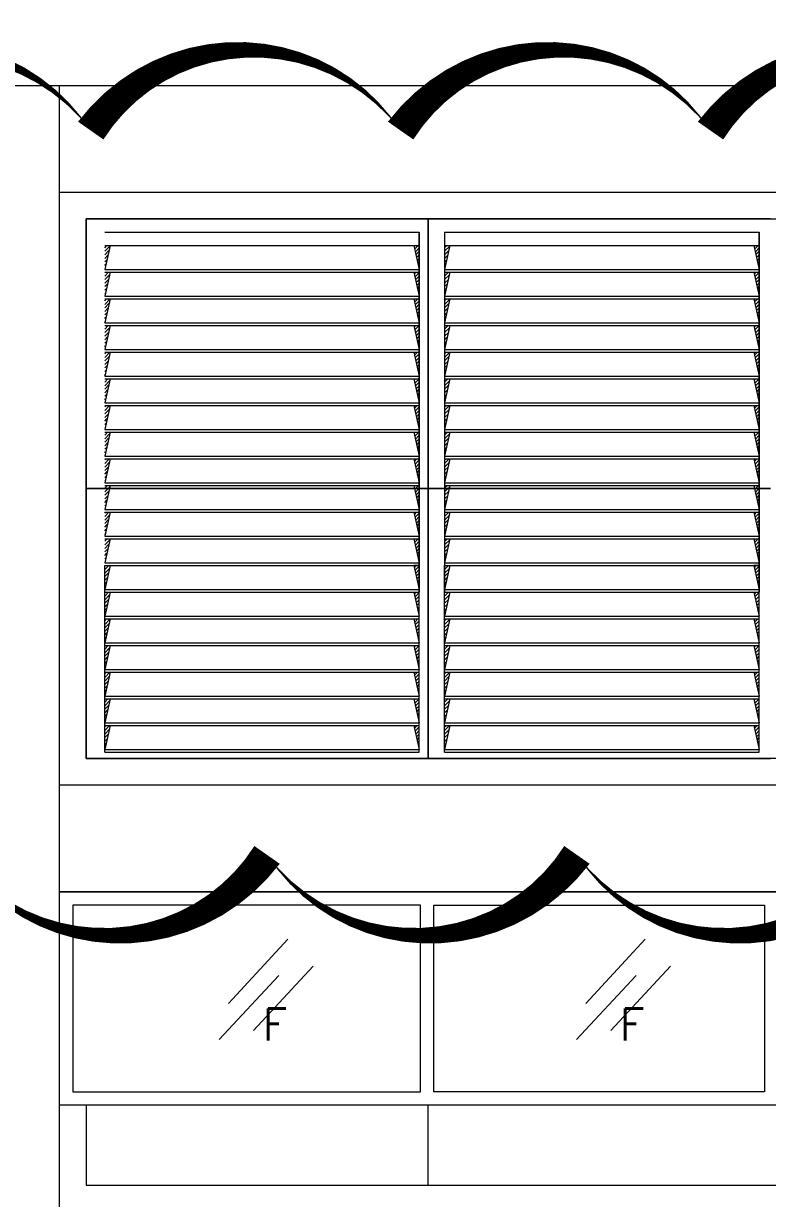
# Model space of a CAD drawing. Header units: inches. Extents: x 10298 to 58665, y -34908 to 21181.
# Drawn here: x 35804 to 38594, y 7716 to 12121 of the extents above; entities that cross this region are included whole.
import ezdxf
from ezdxf import colors
from ezdxf.entities.mleader import LeaderData, LeaderLine
from ezdxf.math import Vec2, Vec3

# ---------------------------------------------------------------- set-up
doc = ezdxf.new("R2010")
doc.units = ezdxf.units.IN
doc.header["$MEASUREMENT"] = 0
for name, pattern in [('CENTER', [2, 1.25, -0.25, 0.25, -0.25]), ('HIDDEN', [0.375, 0.25, -0.125]), ('HIDDEN2', [0.1875, 0.125, -0.0625])]:
    doc.linetypes.add(name, pattern=pattern)
for name, color, linetype in [('1', 1, 'CENTER'), ('M-HVAC-DUCT-NEW', 5, 'Continuous'), ('M-HVAC-PIPE-NEW', 6, 'HIDDEN2'), ('M-X-BKGD', 8, 'Continuous')]:
    doc.layers.add(name, color=color, linetype=linetype)
doc.layers.add('grid nos', color=253, linetype='Continuous', lineweight=0)
doc.styles.add('RomanS', font='romans.shx', dxfattribs={"width": 0.8})
doc.styles.add('SIMPLEX', font='simplex.shx')

# ---------------------------------------------------------------- blocks, each defined once
blk = doc.blocks.new('ELEV 1')
at = {"layer": 'M-X-BKGD', "lineweight": 20}
for p, q in [((19040.5, 22294.4), (59990.5, 22294.4)), ((41990.5, 10921.6), (41990.5, 22294.4)), ((41990.5, 21894.4), (46040.5, 21894.4)), ((46040.5, 19671.6), (41990.5, 19671.6)), ((46040.5, 19271.6), (41990.5, 19271.6))]:
    blk.add_line(p, q, dxfattribs=at)
at = {"layer": 'M-X-BKGD', "lineweight": 0}
for p, q in [((42090.5, 19771.7), (42090.5, 21794.4)), ((42090.5, 21794.4), (45940.5, 21794.4)), ((43373.9, 21794.4), (42090.5, 21794.4)), ((42090.5, 21794.4), (42090.5, 19771.7)), ((43373.9, 21794.4), (42090.5, 21794.4)), ((42090.5, 21794.4), (42090.5, 19771.7)), ((43373.9, 21794.4), (42090.5, 21794.4)), ((42090.5, 21794.4), (42090.5, 19771.7)), ((43373.9, 21794.4), (42090.5, 21794.4)), ((42090.5, 21794.4), (42090.5, 20783)), ((43373.9, 21794.4), (42090.5, 21794.4)), ((42090.5, 21794.4), (42090.5, 19771.7)), ((43373.9, 21794.4), (42090.5, 21794.4)), ((42090.5, 21794.4), (42090.5, 20783)), ((43373.9, 19771.7), (43373.9, 21794.4)), ((43373.9, 19771.7), (43373.9, 21794.4)), ((44657.2, 21794.4), (43373.9, 21794.4)), ((43373.9, 21794.4), (43373.9, 19771.7)), ((43373.9, 19771.7), (43373.9, 21794.4)), ((43373.9, 19771.7), (43373.9, 21794.4)), ((44657.2, 21794.4), (43373.9, 21794.4)), ((43373.9, 21794.4), (43373.9, 19771.7)), ((43373.9, 19771.7), (43373.9, 21794.4)), ((43373.9, 19771.7), (43373.9, 21794.4)), ((44657.2, 21794.4), (43373.9, 21794.4)), ((43373.9, 21794.4), (43373.9, 19771.7)), ((43373.9, 19771.7), (43373.9, 21794.4)), ((44657.2, 21794.4), (43373.9, 21794.4)), ((43373.9, 21794.4), (43373.9, 20783)), ((43373.9, 20783), (43373.9, 21794.4)), ((43373.9, 19771.7), (43373.9, 21794.4)), ((44657.2, 21794.4), (43373.9, 21794.4)), ((43373.9, 21794.4), (43373.9, 19771.7)), ((43373.9, 19771.7), (43373.9, 21794.4)), ((44657.2, 21794.4), (43373.9, 21794.4)), ((43373.9, 21794.4), (43373.9, 20783)), ((43373.9, 20783), (43373.9, 21794.4)), ((42090.5, 20783), (43373.9, 20783)), ((43373.9, 20783), (42090.5, 20783)), ((42090.5, 20783), (42090.5, 19771.7)), ((42090.5, 20783), (43373.9, 20783)), ((43373.9, 20783), (42090.5, 20783)), ((42090.5, 20783), (42090.5, 19771.7)), ((43373.9, 20783), (44657.2, 20783)), ((44657.2, 20783), (43373.9, 20783)), ((43373.9, 20783), (43373.9, 19771.7)), ((43373.9, 19771.7), (43373.9, 20783)), ((43373.9, 20783), (44657.2, 20783)), ((44657.2, 20783), (43373.9, 20783)), ((43373.9, 20783), (43373.9, 19771.7)), ((43373.9, 19771.7), (43373.9, 20783)), ((45940.5, 19771.7), (42090.5, 19771.7)), ((42090.5, 19771.7), (43373.9, 19771.7)), ((42090.5, 19771.7), (43373.9, 19771.7)), ((42090.5, 19771.7), (43373.9, 19771.7)), ((42090.5, 19771.7), (43373.9, 19771.7)), ((42090.5, 19771.7), (43373.9, 19771.7)), ((42090.5, 19771.7), (43373.9, 19771.7)), ((43373.9, 19771.7), (44657.2, 19771.7)), ((43373.9, 19771.7), (44657.2, 19771.7)), ((43373.9, 19771.7), (44657.2, 19771.7)), ((43373.9, 19771.7), (44657.2, 19771.7)), ((43373.9, 19771.7), (44657.2, 19771.7)), ((43373.9, 19771.7), (44657.2, 19771.7)), ((41990.5, 18471.6), (41990.5, 19271.6)), ((41990.5, 19271.6), (46039.4, 19271.6)), ((42090.5, 19271.6), (42090.5, 19271.6)), ((42090.5, 19271.6), (42090.5, 19271.6)), ((43345.5, 19221.6), (42040.5, 19221.6)), ((42040.5, 19221.6), (42040.5, 18521.6)), ((43345.5, 18521.6), (43345.5, 19221.6)), ((43395.5, 18521.6), (43395.5, 19221.6)), ((43395.5, 19221.6), (44635.5, 19221.6)), ((44635.5, 19221.6), (44635.5, 18521.6)), ((42848, 19093.4), (42625, 18853.1)), ((44188, 19093.4), (43965, 18853.1)), ((42942.2, 18992.4), (42719.1, 18752)), ((44282.2, 18992.4), (44059.1, 18752)), ((42813.2, 18957.6), (42590.1, 18717.2)), ((44153.2, 18957.6), (43930.1, 18717.2)), ((42040.5, 18521.6), (43345.5, 18521.6)), ((44635.5, 18521.6), (43395.5, 18521.6)), ((46039.4, 18471.6), (41990.5, 18471.6)), ((42090.5, 18471.6), (42090.5, 18171.6)), ((43373.9, 18171.6), (43373.9, 18471.6)), ((43373.9, 18171.6), (43373.9, 18371.6)), ((42090.5, 18171.6), (45940.5, 18171.6))]:
    blk.add_line(p, q, dxfattribs=at)
at = {"layer": 'M-X-BKGD', "style": 'SIMPLEX'}
for p in [(42752.5, 18713.5), (44092.5, 18713.5)]:
    blk.add_text('F', height=120, dxfattribs=at).set_placement(p)
blk = doc.blocks.new('louver 1')
at = {"layer": '1', "color": 170, "lineweight": 0}
for p, q in [((83407.1, 98713), (84587.1, 98713)), ((84587.1, 97363), (84587.1, 98713)), ((84587.1, 98713), (84587.1, 97363)), ((84682.1, 98713), (85862.1, 98713)), ((84682.1, 98713), (85862.1, 98713)), ((84682.1, 98713), (84682.1, 97363)), ((85862.1, 97363), (85862.1, 98713)), ((85862.1, 98713), (85862.1, 97363)), ((83407.1, 98663), (84587.1, 98663)), ((84682.1, 98663), (85862.1, 98663)), ((83407.1, 98573), (84587.1, 98573)), ((83407.1, 98563), (84587.1, 98563)), ((84682.1, 98573), (85862.1, 98573)), ((84682.1, 98563), (85862.1, 98563)), ((83407.1, 98473), (84587.1, 98473)), ((83407.1, 98463), (84587.1, 98463)), ((84682.1, 98473), (85862.1, 98473)), ((84682.1, 98463), (85862.1, 98463)), ((83407.1, 98373), (84587.1, 98373)), ((83407.1, 98363), (84587.1, 98363)), ((84682.1, 98373), (85862.1, 98373)), ((84682.1, 98363), (85862.1, 98363)), ((83407.1, 98273), (84587.1, 98273)), ((83407.1, 98263), (84587.1, 98263)), ((84682.1, 98273), (85862.1, 98273)), ((84682.1, 98263), (85862.1, 98263)), ((83407.1, 98173), (84587.1, 98173)), ((83407.1, 98163), (84587.1, 98163)), ((84682.1, 98173), (85862.1, 98173)), ((84682.1, 98163), (85862.1, 98163)), ((83407.1, 98073), (84587.1, 98073)), ((83407.1, 98063), (84587.1, 98063)), ((84682.1, 98073), (85862.1, 98073)), ((84682.1, 98063), (85862.1, 98063)), ((83407.1, 97973), (84587.1, 97973)), ((84682.1, 97973), (85862.1, 97973)), ((83407.1, 97963), (84587.1, 97963)), ((84682.1, 97963), (85862.1, 97963)), ((83407.1, 97873), (84587.1, 97873)), ((83407.1, 97863), (84587.1, 97863)), ((84682.1, 97873), (85862.1, 97873)), ((84682.1, 97863), (85862.1, 97863)), ((83407.1, 97773), (84587.1, 97773)), ((83407.1, 97763), (84587.1, 97763)), ((84682.1, 97773), (85862.1, 97773)), ((84682.1, 97763), (85862.1, 97763)), ((83407.1, 97673), (84587.1, 97673)), ((83407.1, 97663), (84587.1, 97663)), ((84682.1, 97673), (85862.1, 97673)), ((84682.1, 97663), (85862.1, 97663)), ((83407.1, 97573), (84587.1, 97573)), ((84682.1, 97573), (85862.1, 97573)), ((83407.1, 97563), (84587.1, 97563)), ((84682.1, 97563), (85862.1, 97563)), ((83407.1, 97473), (84587.1, 97473)), ((83407.1, 97463), (84587.1, 97463)), ((84682.1, 97473), (85862.1, 97473)), ((84682.1, 97463), (85862.1, 97463)), ((83407.1, 97373), (84587.1, 97373)), ((83407.1, 97363), (84587.1, 97363)), ((84682.1, 97373), (85862.1, 97373)), ((84682.1, 97363), (85862.1, 97363)), ((83407.1, 97273), (84587.1, 97273)), ((83407.1, 97263), (84587.1, 97263)), ((84682.1, 97273), (85862.1, 97273)), ((84682.1, 97263), (85862.1, 97263)), ((83407.1, 97173), (84587.1, 97173)), ((84682.1, 97173), (85862.1, 97173)), ((83407.1, 97163), (84587.1, 97163)), ((84682.1, 97163), (85862.1, 97163)), ((83407.1, 97073), (84587.1, 97073)), ((83407.1, 97063), (84587.1, 97063)), ((84682.1, 97073), (85862.1, 97073)), ((84682.1, 97063), (85862.1, 97063)), ((83407.1, 96973), (84587.1, 96973)), ((83407.1, 96963), (84587.1, 96963)), ((84682.1, 96973), (85862.1, 96973)), ((84682.1, 96963), (85862.1, 96963)), ((83407.1, 96873), (84587.1, 96873)), ((84682.1, 96873), (85862.1, 96873)), ((83407.1, 96863), (84587.1, 96863)), ((84682.1, 96863), (85862.1, 96863)), ((83407.1, 96773), (84587.1, 96773)), ((83407.1, 96763), (84587.1, 96763)), ((84682.1, 96773), (85862.1, 96773)), ((84682.1, 96763), (85862.1, 96763))]:
    blk.add_line(p, q, dxfattribs=at)
at = {"layer": 'grid nos', "color": 170, "linetype": 'Continuous', "ltscale": 10000}
for p, q in [((83407.1, 98654.5), (83415.6, 98663)), ((83407.1, 98641.2), (83426.6, 98660.7)), ((83407.1, 98628), (83422.8, 98643.7)), ((83407.1, 98614.7), (83419, 98626.6)), ((84567.5, 98661.4), (84569.1, 98663)), ((84569.9, 98650.5), (84582.4, 98663)), ((84572.3, 98639.7), (84587.1, 98654.5)), ((84574.7, 98628.8), (84587.1, 98641.2)), ((84577.1, 98618), (84587.1, 98628)), ((84682.1, 98654.5), (84690.6, 98663)), ((84682.1, 98641.2), (84701.6, 98660.7)), ((84682.1, 98628), (84697.8, 98643.7)), ((84682.1, 98614.7), (84694, 98626.6)), ((85842.5, 98661.4), (85844.1, 98663)), ((85844.9, 98650.5), (85857.4, 98663)), ((85847.3, 98639.7), (85862.1, 98654.5)), ((85849.7, 98628.8), (85862.1, 98641.2)), ((85852.1, 98618), (85862.1, 98628)), ((83407.1, 98601.4), (83415.2, 98609.6)), ((83407.1, 98588.2), (83411.4, 98592.5)), ((84579.5, 98607.1), (84587.1, 98614.7)), ((84581.9, 98596.3), (84587.1, 98601.5)), ((84584.3, 98585.4), (84587.1, 98588.2)), ((84682.1, 98601.4), (84690.2, 98609.6)), ((84682.1, 98588.2), (84686.4, 98592.5)), ((85854.5, 98607.1), (85862.1, 98614.7)), ((85856.9, 98596.3), (85862.1, 98601.5)), ((85859.3, 98585.4), (85862.1, 98588.2)), ((83407.1, 98574.9), (83407.6, 98575.5)), ((83407.1, 98561.7), (83408.4, 98563)), ((83407.1, 98548.4), (83421.7, 98563)), ((83407.1, 98535.2), (83424.8, 98552.9)), ((84568.6, 98556.4), (84575.2, 98563)), ((84571, 98545.6), (84587.1, 98561.7)), ((84573.4, 98534.7), (84587.1, 98548.4)), ((84586.7, 98574.6), (84587.1, 98574.9)), ((84682.1, 98574.9), (84682.6, 98575.5)), ((84682.1, 98561.7), (84683.4, 98563)), ((84682.1, 98548.4), (84696.7, 98563)), ((84682.1, 98535.2), (84699.8, 98552.9)), ((85843.6, 98556.4), (85850.2, 98563)), ((85846, 98545.6), (85862.1, 98561.7)), ((85848.4, 98534.7), (85862.1, 98548.4)), ((85861.7, 98574.6), (85862.1, 98574.9)), ((83407.1, 98521.9), (83421.1, 98535.9)), ((83407.1, 98508.6), (83417.3, 98518.8)), ((83407.1, 98495.4), (83413.5, 98501.8)), ((84575.8, 98523.9), (84587.1, 98535.2)), ((84578.2, 98513), (84587.1, 98521.9)), ((84580.6, 98502.2), (84587.1, 98508.7)), ((84583, 98491.3), (84587.1, 98495.4)), ((84682.1, 98521.9), (84696.1, 98535.9)), ((84682.1, 98508.6), (84692.3, 98518.8)), ((84682.1, 98495.4), (84688.5, 98501.8)), ((85850.8, 98523.9), (85862.1, 98535.2)), ((85853.2, 98513), (85862.1, 98521.9)), ((85855.6, 98502.2), (85862.1, 98508.7)), ((85858, 98491.3), (85862.1, 98495.4)), ((83407.1, 98482.1), (83409.7, 98484.7)), ((83407.1, 98455.6), (83414.5, 98463)), ((83407.1, 98442.3), (83426.9, 98462.2)), ((84567.3, 98462.3), (84568, 98463)), ((84569.7, 98451.4), (84581.2, 98463)), ((84572.1, 98440.6), (84587.1, 98455.6)), ((84585.4, 98480.5), (84587.1, 98482.1)), ((84682.1, 98482.1), (84684.7, 98484.7)), ((84682.1, 98455.6), (84689.5, 98463)), ((84682.1, 98442.3), (84701.9, 98462.2)), ((85842.3, 98462.3), (85843, 98463)), ((85844.7, 98451.4), (85856.2, 98463)), ((85847.1, 98440.6), (85862.1, 98455.6)), ((85860.4, 98480.5), (85862.1, 98482.1)), ((83407.1, 98429.1), (83423.1, 98445.1)), ((83407.1, 98415.8), (83419.3, 98428.1)), ((83407.1, 98402.6), (83415.5, 98411)), ((84574.5, 98429.8), (84587.1, 98442.4)), ((84576.9, 98418.9), (84587.1, 98429.1)), ((84579.3, 98408.1), (84587.1, 98415.8)), ((84682.1, 98429.1), (84698.1, 98445.1)), ((84682.1, 98415.8), (84694.3, 98428.1)), ((84682.1, 98402.6), (84690.5, 98411)), ((85849.5, 98429.8), (85862.1, 98442.4)), ((85851.9, 98418.9), (85862.1, 98429.1)), ((85854.3, 98408.1), (85862.1, 98415.8)), ((83407.1, 98389.3), (83411.8, 98394)), ((83407.1, 98376.1), (83408, 98376.9)), ((83407.1, 98362.8), (83407.3, 98363)), ((83407.1, 98349.5), (83420.6, 98363)), ((84568.4, 98357.3), (84574, 98363)), ((84570.8, 98346.5), (84587.1, 98362.8)), ((84581.7, 98397.2), (84587.1, 98402.6)), ((84584.1, 98386.4), (84587.1, 98389.3)), ((84586.5, 98375.5), (84587.1, 98376.1)), ((84682.1, 98389.3), (84686.8, 98394)), ((84682.1, 98376.1), (84683, 98376.9)), ((84682.1, 98362.8), (84682.3, 98363)), ((84682.1, 98349.5), (84695.6, 98363)), ((85843.4, 98357.3), (85849, 98363)), ((85845.8, 98346.5), (85862.1, 98362.8)), ((85856.7, 98397.2), (85862.1, 98402.6)), ((85859.1, 98386.4), (85862.1, 98389.3)), ((85861.5, 98375.5), (85862.1, 98376.1)), ((83407.1, 98336.3), (83425.2, 98354.4)), ((83407.1, 98323), (83421.4, 98337.3)), ((83407.1, 98309.8), (83417.6, 98320.3)), ((84573.2, 98335.6), (84587.1, 98349.6)), ((84575.6, 98324.8), (84587.1, 98336.3)), ((84578, 98313.9), (84587.1, 98323)), ((84682.1, 98336.3), (84700.2, 98354.4)), ((84682.1, 98323), (84696.4, 98337.3)), ((84682.1, 98309.8), (84692.6, 98320.3)), ((85848.2, 98335.6), (85862.1, 98349.6)), ((85850.6, 98324.8), (85862.1, 98336.3)), ((85853, 98313.9), (85862.1, 98323)), ((83407.1, 98296.5), (83413.8, 98303.2)), ((83407.1, 98283.2), (83410, 98286.2)), ((84580.4, 98303.1), (84587.1, 98309.8)), ((84582.8, 98292.2), (84587.1, 98296.5)), ((84585.2, 98281.4), (84587.1, 98283.3)), ((84682.1, 98296.5), (84688.8, 98303.2)), ((84682.1, 98283.2), (84685, 98286.2)), ((85855.4, 98303.1), (85862.1, 98309.8)), ((85857.8, 98292.2), (85862.1, 98296.5)), ((85860.2, 98281.4), (85862.1, 98283.3)), ((83407.1, 98256.7), (83413.4, 98263)), ((83407.1, 98243.5), (83426.6, 98263)), ((83407.1, 98230.2), (83423.4, 98246.6)), ((83407.1, 98217), (83419.7, 98229.5)), ((84569.5, 98252.4), (84580.1, 98263)), ((84571.9, 98241.5), (84587.1, 98256.7)), ((84574.3, 98230.7), (84587.1, 98243.5)), ((84576.7, 98219.8), (84587.1, 98230.2)), ((84682.1, 98256.7), (84688.4, 98263)), ((84682.1, 98243.5), (84701.6, 98263)), ((84682.1, 98230.2), (84698.4, 98246.6)), ((84682.1, 98217), (84694.7, 98229.5)), ((85844.5, 98252.4), (85855.1, 98263)), ((85846.9, 98241.5), (85862.1, 98256.7)), ((85849.3, 98230.7), (85862.1, 98243.5)), ((85851.7, 98219.8), (85862.1, 98230.2)), ((83407.1, 98203.7), (83415.9, 98212.5)), ((83407.1, 98190.4), (83412.1, 98195.4)), ((84579.1, 98209), (84587.1, 98217)), ((84581.5, 98198.1), (84587.1, 98203.7)), ((84583.9, 98187.3), (84587.1, 98190.5)), ((84682.1, 98203.7), (84690.9, 98212.5)), ((84682.1, 98190.4), (84687.1, 98195.4)), ((85854.1, 98209), (85862.1, 98217)), ((85856.5, 98198.1), (85862.1, 98203.7)), ((85858.9, 98187.3), (85862.1, 98190.5)), ((83407.1, 98177.2), (83408.3, 98178.4)), ((83407.1, 98150.7), (83419.4, 98163)), ((83407.1, 98137.4), (83425.5, 98155.8)), ((84568.2, 98158.3), (84572.9, 98163)), ((84570.6, 98147.4), (84586.2, 98163)), ((84573, 98136.6), (84587.1, 98150.7)), ((84586.3, 98176.4), (84587.1, 98177.2)), ((84682.1, 98177.2), (84683.3, 98178.4)), ((84682.1, 98150.7), (84694.4, 98163)), ((84682.1, 98137.4), (84700.5, 98155.8)), ((85843.2, 98158.3), (85847.9, 98163)), ((85845.6, 98147.4), (85861.2, 98163)), ((85848, 98136.6), (85862.1, 98150.7)), ((85861.3, 98176.4), (85862.1, 98177.2)), ((83407.1, 98124.1), (83421.7, 98138.8)), ((83407.1, 98110.9), (83417.9, 98121.7)), ((83407.1, 98097.6), (83414.1, 98104.7)), ((84575.4, 98125.7), (84587.1, 98137.4)), ((84577.8, 98114.9), (84587.1, 98124.2)), ((84580.2, 98104), (84587.1, 98110.9)), ((84582.6, 98093.2), (84587.1, 98097.6)), ((84682.1, 98124.1), (84696.7, 98138.8)), ((84682.1, 98110.9), (84692.9, 98121.7)), ((84682.1, 98097.6), (84689.1, 98104.7)), ((85850.4, 98125.7), (85862.1, 98137.4)), ((85852.8, 98114.9), (85862.1, 98124.2)), ((85855.2, 98104), (85862.1, 98110.9)), ((85857.6, 98093.2), (85862.1, 98097.6)), ((83407.1, 98084.4), (83410.3, 98087.6)), ((83407.1, 98057.9), (83412.3, 98063)), ((83407.1, 98044.6), (83425.5, 98063)), ((84569.3, 98053.3), (84579, 98063)), ((84571.7, 98042.4), (84587.1, 98057.9)), ((84585, 98082.3), (84587.1, 98084.4)), ((84682.1, 98084.4), (84685.3, 98087.6)), ((84682.1, 98057.9), (84687.3, 98063)), ((84682.1, 98044.6), (84700.5, 98063)), ((85844.3, 98053.3), (85854, 98063)), ((85846.7, 98042.4), (85862.1, 98057.9)), ((85860, 98082.3), (85862.1, 98084.4)), ((83407.1, 98031.3), (83423.8, 98048)), ((83407.1, 98018.1), (83420, 98031)), ((83407.1, 98004.8), (83416.2, 98013.9)), ((84574.1, 98031.6), (84587.1, 98044.6)), ((84576.5, 98020.7), (84587.1, 98031.4)), ((84578.9, 98009.9), (84587.1, 98018.1)), ((84682.1, 98031.3), (84698.8, 98048)), ((84682.1, 98018.1), (84695, 98031)), ((84682.1, 98004.8), (84691.2, 98013.9)), ((85849.1, 98031.6), (85862.1, 98044.6)), ((85851.5, 98020.7), (85862.1, 98031.4)), ((85853.9, 98009.9), (85862.1, 98018.1)), ((83407.1, 97991.6), (83412.4, 97996.9)), ((83407.1, 97978.3), (83408.6, 97979.8)), ((84581.3, 97999.1), (84587.1, 98004.8)), ((84583.7, 97988.2), (84587.1, 97991.6)), ((84586.1, 97977.4), (84587.1, 97978.3)), ((84682.1, 97991.6), (84687.4, 97996.9)), ((84682.1, 97978.3), (84683.6, 97979.8)), ((85856.3, 97999.1), (85862.1, 98004.8)), ((85858.7, 97988.2), (85862.1, 97991.6)), ((85861.1, 97977.4), (85862.1, 97978.3)), ((83407.1, 97951.8), (83418.3, 97963)), ((83407.1, 97938.5), (83425.8, 97957.2)), ((83407.1, 97925.3), (83422, 97940.2)), ((83407.1, 97912), (83418.2, 97923.2)), ((84567.9, 97959.2), (84571.8, 97963)), ((84570.4, 97948.3), (84585, 97963)), ((84572.8, 97937.5), (84587.1, 97951.8)), ((84575.2, 97926.6), (84587.1, 97938.5)), ((84577.6, 97915.8), (84587.1, 97925.3)), ((84682.1, 97951.8), (84693.3, 97963)), ((84682.1, 97938.5), (84700.8, 97957.2)), ((84682.1, 97925.3), (84697, 97940.2)), ((84682.1, 97912), (84693.2, 97923.2)), ((85842.9, 97959.2), (85846.8, 97963)), ((85845.4, 97948.3), (85860, 97963)), ((85847.8, 97937.5), (85862.1, 97951.8)), ((85850.2, 97926.6), (85862.1, 97938.5)), ((85852.6, 97915.8), (85862.1, 97925.3)), ((83407.1, 97898.8), (83414.5, 97906.1)), ((83407.1, 97885.5), (83410.7, 97889.1)), ((84580, 97904.9), (84587.1, 97912)), ((84582.4, 97894.1), (84587.1, 97898.8)), ((84584.8, 97883.2), (84587.1, 97885.5)), ((84682.1, 97898.8), (84689.5, 97906.1)), ((84682.1, 97885.5), (84685.7, 97889.1)), ((85855, 97904.9), (85862.1, 97912)), ((85857.4, 97894.1), (85862.1, 97898.8)), ((85859.8, 97883.2), (85862.1, 97885.5)), ((83407.1, 97859), (83411.1, 97863)), ((83407.1, 97845.7), (83424.4, 97863)), ((83407.1, 97832.5), (83424.1, 97849.5)), ((84569.1, 97854.2), (84577.9, 97863)), ((84571.5, 97843.4), (84587.1, 97859)), ((84573.9, 97832.5), (84587.1, 97845.7)), ((84682.1, 97859), (84686.1, 97863)), ((84682.1, 97845.7), (84699.4, 97863)), ((84682.1, 97832.5), (84699.1, 97849.5)), ((85844.1, 97854.2), (85852.9, 97863)), ((85846.5, 97843.4), (85862.1, 97859)), ((85848.9, 97832.5), (85862.1, 97845.7)), ((83407.1, 97819.2), (83420.3, 97832.4)), ((83407.1, 97805.9), (83416.5, 97815.4)), ((83407.1, 97792.7), (83412.7, 97798.3)), ((84576.3, 97821.7), (84587.1, 97832.5)), ((84578.7, 97810.8), (84587.1, 97819.2)), ((84581.1, 97800), (84587.1, 97806)), ((84583.5, 97789.1), (84587.1, 97792.7)), ((84682.1, 97819.2), (84695.3, 97832.4)), ((84682.1, 97805.9), (84691.5, 97815.4)), ((84682.1, 97792.7), (84687.7, 97798.3)), ((85851.3, 97821.7), (85862.1, 97832.5)), ((85853.7, 97810.8), (85862.1, 97819.2)), ((85856.1, 97800), (85862.1, 97806)), ((85858.5, 97789.1), (85862.1, 97792.7)), ((83407.1, 97779.4), (83408.9, 97781.3)), ((83407.1, 97752.9), (83417.2, 97763)), ((83407.1, 97739.7), (83426.1, 97758.7)), ((84567.7, 97760.1), (84570.7, 97763)), ((84570.2, 97749.2), (84583.9, 97763)), ((84572.6, 97738.4), (84587.1, 97752.9)), ((84585.9, 97778.3), (84587.1, 97779.4)), ((84682.1, 97779.4), (84683.9, 97781.3)), ((84682.1, 97752.9), (84692.2, 97763)), ((84682.1, 97739.7), (84701.1, 97758.7)), ((85842.7, 97760.1), (85845.7, 97763)), ((85845.2, 97749.2), (85858.9, 97763)), ((85847.6, 97738.4), (85862.1, 97752.9)), ((85860.9, 97778.3), (85862.1, 97779.4)), ((83407.1, 97726.4), (83422.3, 97741.7)), ((83407.1, 97713.1), (83418.6, 97724.6)), ((83407.1, 97699.9), (83414.8, 97707.6)), ((84575, 97727.6), (84587.1, 97739.7)), ((84577.4, 97716.7), (84587.1, 97726.4)), ((84579.8, 97705.9), (84587.1, 97713.2)), ((84682.1, 97726.4), (84697.3, 97741.7)), ((84682.1, 97713.1), (84693.6, 97724.6)), ((84682.1, 97699.9), (84689.8, 97707.6)), ((85850, 97727.6), (85862.1, 97739.7)), ((85852.4, 97716.7), (85862.1, 97726.4)), ((85854.8, 97705.9), (85862.1, 97713.2)), ((83407.1, 97686.6), (83411, 97690.5)), ((83407.1, 97673.4), (83407.2, 97673.5)), ((83407.1, 97660.1), (83410, 97663)), ((83407.1, 97646.8), (83423.3, 97663)), ((84568.8, 97655.1), (84576.7, 97663)), ((84571.3, 97644.3), (84587.1, 97660.1)), ((84582.2, 97695), (84587.1, 97699.9)), ((84584.6, 97684.2), (84587.1, 97686.6)), ((84587, 97673.3), (84587.1, 97673.4)), ((84682.1, 97686.6), (84686, 97690.5)), ((84682.1, 97673.4), (84682.2, 97673.5)), ((84682.1, 97660.1), (84685, 97663)), ((84682.1, 97646.8), (84698.3, 97663)), ((85843.8, 97655.1), (85851.7, 97663)), ((85846.3, 97644.3), (85862.1, 97660.1)), ((85857.2, 97695), (85862.1, 97699.9)), ((85859.6, 97684.2), (85862.1, 97686.6)), ((85862, 97673.3), (85862.1, 97673.4)), ((83407.1, 97633.6), (83424.4, 97650.9)), ((83407.1, 97620.3), (83420.6, 97633.9)), ((83407.1, 97607.1), (83416.8, 97616.8)), ((84573.7, 97633.4), (84587.1, 97646.9)), ((84576.1, 97622.6), (84587.1, 97633.6)), ((84578.5, 97611.7), (84587.1, 97620.3)), ((84682.1, 97633.6), (84699.4, 97650.9)), ((84682.1, 97620.3), (84695.6, 97633.9)), ((84682.1, 97607.1), (84691.8, 97616.8)), ((85848.7, 97633.4), (85862.1, 97646.9)), ((85851.1, 97622.6), (85862.1, 97633.6)), ((85853.5, 97611.7), (85862.1, 97620.3)), ((83407.1, 97593.8), (83413, 97599.8)), ((83407.1, 97580.6), (83409.3, 97582.7)), ((84580.9, 97600.9), (84587.1, 97607.1)), ((84583.3, 97590), (84587.1, 97593.8)), ((84585.7, 97579.2), (84587.1, 97580.6)), ((84682.1, 97593.8), (84688, 97599.8)), ((84682.1, 97580.6), (84684.3, 97582.7)), ((85855.9, 97600.9), (85862.1, 97607.1)), ((85858.3, 97590), (85862.1, 97593.8)), ((85860.7, 97579.2), (85862.1, 97580.6)), ((83407.1, 97554), (83416.1, 97563)), ((83407.1, 97540.8), (83426.5, 97560.1)), ((83407.1, 97527.5), (83422.7, 97543.1)), ((83407.1, 97514.3), (83418.9, 97526.1)), ((84567.5, 97561), (84569.5, 97563)), ((84569.9, 97550.2), (84582.8, 97563)), ((84572.4, 97539.3), (84587.1, 97554.1)), ((84574.8, 97528.5), (84587.1, 97540.8)), ((84577.2, 97517.6), (84587.1, 97527.5)), ((84682.1, 97554), (84691.1, 97563)), ((84682.1, 97540.8), (84701.5, 97560.1)), ((84682.1, 97527.5), (84697.7, 97543.1)), ((84682.1, 97514.3), (84693.9, 97526.1)), ((85842.5, 97561), (85844.5, 97563)), ((85844.9, 97550.2), (85857.8, 97563)), ((85847.4, 97539.3), (85862.1, 97554.1)), ((85849.8, 97528.5), (85862.1, 97540.8)), ((85852.2, 97517.6), (85862.1, 97527.5)), ((83407.1, 97501), (83415.1, 97509)), ((83407.1, 97487.7), (83411.3, 97492)), ((84579.6, 97506.8), (84587.1, 97514.3)), ((84582, 97495.9), (84587.1, 97501)), ((84584.4, 97485.1), (84587.1, 97487.8)), ((84682.1, 97501), (84690.1, 97509)), ((84682.1, 97487.7), (84686.3, 97492)), ((85854.6, 97506.8), (85862.1, 97514.3)), ((85857, 97495.9), (85862.1, 97501)), ((85859.4, 97485.1), (85862.1, 97487.8)), ((83407.1, 97474.5), (83407.5, 97474.9)), ((83407.1, 97461.2), (83408.9, 97463)), ((83407.1, 97448), (83422.1, 97463)), ((83407.1, 97434.7), (83424.7, 97452.3)), ((84568.6, 97456.1), (84575.6, 97463)), ((84571.1, 97445.2), (84587.1, 97461.2)), ((84573.5, 97434.4), (84587.1, 97448)), ((84586.8, 97474.2), (84587.1, 97474.5)), ((84682.1, 97474.5), (84682.5, 97474.9)), ((84682.1, 97461.2), (84683.9, 97463)), ((84682.1, 97448), (84697.1, 97463)), ((84682.1, 97434.7), (84699.7, 97452.3)), ((85843.6, 97456.1), (85850.6, 97463)), ((85846.1, 97445.2), (85862.1, 97461.2)), ((85848.5, 97434.4), (85862.1, 97448)), ((85861.8, 97474.2), (85862.1, 97474.5)), ((83407.1, 97421.5), (83420.9, 97435.3)), ((83407.1, 97408.2), (83417.1, 97418.3)), ((83407.1, 97394.9), (83413.4, 97401.2)), ((84575.9, 97423.5), (84587.1, 97434.7)), ((84578.3, 97412.7), (84587.1, 97421.5)), ((84580.7, 97401.8), (84587.1, 97408.2)), ((84583.1, 97391), (84587.1, 97395)), ((84682.1, 97421.5), (84695.9, 97435.3)), ((84682.1, 97408.2), (84692.1, 97418.3)), ((84682.1, 97394.9), (84688.4, 97401.2)), ((85850.9, 97423.5), (85862.1, 97434.7)), ((85853.3, 97412.7), (85862.1, 97421.5)), ((85855.7, 97401.8), (85862.1, 97408.2)), ((85858.1, 97391), (85862.1, 97395)), ((83407.1, 97381.7), (83409.6, 97384.2)), ((83407.1, 97361.7), (83408.4, 97363)), ((83407.1, 97348.4), (83421.7, 97363)), ((83407.1, 97335.2), (83424.8, 97352.9)), ((84568.6, 97356.4), (84575.2, 97363)), ((84571, 97345.6), (84587.1, 97361.7)), ((84573.4, 97334.7), (84587.1, 97348.4)), ((84585.5, 97380.1), (84587.1, 97381.7)), ((84682.1, 97381.7), (84684.6, 97384.2)), ((84682.1, 97361.7), (84683.4, 97363)), ((84682.1, 97348.4), (84696.7, 97363)), ((84682.1, 97335.2), (84699.8, 97352.9)), ((85843.6, 97356.4), (85850.2, 97363)), ((85846, 97345.6), (85862.1, 97361.7)), ((85848.4, 97334.7), (85862.1, 97348.4)), ((85860.5, 97380.1), (85862.1, 97381.7)), ((83407.1, 97321.9), (83421.1, 97335.9)), ((83407.1, 97308.6), (83417.3, 97318.8)), ((84575.8, 97323.9), (84587.1, 97335.2)), ((84578.2, 97313), (84587.1, 97321.9)), ((84580.6, 97302.2), (84587.1, 97308.7)), ((84682.1, 97321.9), (84696.1, 97335.9)), ((84682.1, 97308.6), (84692.3, 97318.8)), ((85850.8, 97323.9), (85862.1, 97335.2)), ((85853.2, 97313), (85862.1, 97321.9)), ((85855.6, 97302.2), (85862.1, 97308.7)), ((83407.1, 97295.4), (83413.5, 97301.8)), ((83407.1, 97282.1), (83409.7, 97284.7)), ((83407.1, 97255.6), (83414.5, 97263)), ((83407.1, 97242.3), (83426.9, 97262.2)), ((84567.3, 97262.3), (84568, 97263)), ((84569.7, 97251.4), (84581.2, 97263)), ((84583, 97291.3), (84587.1, 97295.4)), ((84585.4, 97280.5), (84587.1, 97282.1)), ((84682.1, 97295.4), (84688.5, 97301.8)), ((84682.1, 97282.1), (84684.7, 97284.7)), ((84682.1, 97255.6), (84689.5, 97263)), ((84682.1, 97242.3), (84701.9, 97262.2)), ((85842.3, 97262.3), (85843, 97263)), ((85844.7, 97251.4), (85856.2, 97263)), ((85858, 97291.3), (85862.1, 97295.4)), ((85860.4, 97280.5), (85862.1, 97282.1)), ((83407.1, 97229.1), (83423.1, 97245.1)), ((83407.1, 97215.8), (83419.3, 97228.1)), ((84572.1, 97240.6), (84587.1, 97255.6)), ((84574.5, 97229.8), (84587.1, 97242.4)), ((84576.9, 97218.9), (84587.1, 97229.1)), ((84682.1, 97229.1), (84698.1, 97245.1)), ((84682.1, 97215.8), (84694.3, 97228.1)), ((85847.1, 97240.6), (85862.1, 97255.6)), ((85849.5, 97229.8), (85862.1, 97242.4)), ((85851.9, 97218.9), (85862.1, 97229.1)), ((83407.1, 97202.6), (83415.5, 97211)), ((83407.1, 97189.3), (83411.8, 97194)), ((83407.1, 97176.1), (83408, 97176.9)), ((84579.3, 97208.1), (84587.1, 97215.8)), ((84581.7, 97197.2), (84587.1, 97202.6)), ((84584.1, 97186.4), (84587.1, 97189.3)), ((84586.5, 97175.5), (84587.1, 97176.1)), ((84682.1, 97202.6), (84690.5, 97211)), ((84682.1, 97189.3), (84686.8, 97194)), ((84682.1, 97176.1), (84683, 97176.9)), ((85854.3, 97208.1), (85862.1, 97215.8)), ((85856.7, 97197.2), (85862.1, 97202.6)), ((85859.1, 97186.4), (85862.1, 97189.3)), ((85861.5, 97175.5), (85862.1, 97176.1)), ((83407.1, 97162.8), (83407.3, 97163)), ((83407.1, 97149.5), (83420.6, 97163)), ((83407.1, 97136.3), (83425.2, 97154.4)), ((83407.1, 97123), (83421.4, 97137.3)), ((84568.4, 97157.3), (84574, 97163)), ((84570.8, 97146.5), (84587.1, 97162.8)), ((84573.2, 97135.6), (84587.1, 97149.6)), ((84575.6, 97124.8), (84587.1, 97136.3)), ((84682.1, 97162.8), (84682.3, 97163)), ((84682.1, 97149.5), (84695.6, 97163)), ((84682.1, 97136.3), (84700.2, 97154.4)), ((84682.1, 97123), (84696.4, 97137.3)), ((85843.4, 97157.3), (85849, 97163)), ((85845.8, 97146.5), (85862.1, 97162.8)), ((85848.2, 97135.6), (85862.1, 97149.6)), ((85850.6, 97124.8), (85862.1, 97136.3)), ((83407.1, 97109.8), (83417.6, 97120.3)), ((83407.1, 97096.5), (83413.8, 97103.2)), ((83407.1, 97083.2), (83410, 97086.2)), ((84578, 97113.9), (84587.1, 97123)), ((84580.4, 97103.1), (84587.1, 97109.8)), ((84582.8, 97092.2), (84587.1, 97096.5)), ((84682.1, 97109.8), (84692.6, 97120.3)), ((84682.1, 97096.5), (84688.8, 97103.2)), ((84682.1, 97083.2), (84685, 97086.2)), ((85853, 97113.9), (85862.1, 97123)), ((85855.4, 97103.1), (85862.1, 97109.8)), ((85857.8, 97092.2), (85862.1, 97096.5)), ((83407.1, 97056.7), (83413.4, 97063)), ((83407.1, 97043.5), (83426.6, 97063)), ((83407.1, 97030.2), (83423.4, 97046.6)), ((84569.5, 97052.4), (84580.1, 97063)), ((84571.9, 97041.5), (84587.1, 97056.7)), ((84574.3, 97030.7), (84587.1, 97043.5)), ((84585.2, 97081.4), (84587.1, 97083.3)), ((84682.1, 97056.7), (84688.4, 97063)), ((84682.1, 97043.5), (84701.6, 97063)), ((84682.1, 97030.2), (84698.4, 97046.6)), ((85844.5, 97052.4), (85855.1, 97063)), ((85846.9, 97041.5), (85862.1, 97056.7)), ((85849.3, 97030.7), (85862.1, 97043.5)), ((85860.2, 97081.4), (85862.1, 97083.3)), ((83407.1, 97017), (83419.7, 97029.5)), ((83407.1, 97003.7), (83415.9, 97012.5)), ((84576.7, 97019.8), (84587.1, 97030.2)), ((84579.1, 97009), (84587.1, 97017)), ((84581.5, 96998.1), (84587.1, 97003.7)), ((84682.1, 97017), (84694.7, 97029.5)), ((84682.1, 97003.7), (84690.9, 97012.5)), ((85851.7, 97019.8), (85862.1, 97030.2)), ((85854.1, 97009), (85862.1, 97017)), ((85856.5, 96998.1), (85862.1, 97003.7)), ((83407.1, 96990.4), (83412.1, 96995.4)), ((83407.1, 96977.2), (83408.3, 96978.4)), ((83407.1, 96950.7), (83419.4, 96963)), ((83407.1, 96937.4), (83425.5, 96955.8)), ((84568.2, 96958.3), (84572.9, 96963)), ((84570.6, 96947.4), (84586.2, 96963)), ((84583.9, 96987.3), (84587.1, 96990.5)), ((84586.3, 96976.4), (84587.1, 96977.2)), ((84682.1, 96990.4), (84687.1, 96995.4)), ((84682.1, 96977.2), (84683.3, 96978.4)), ((84682.1, 96950.7), (84694.4, 96963)), ((84682.1, 96937.4), (84700.5, 96955.8)), ((85843.2, 96958.3), (85847.9, 96963)), ((85845.6, 96947.4), (85861.2, 96963)), ((85858.9, 96987.3), (85862.1, 96990.5)), ((85861.3, 96976.4), (85862.1, 96977.2)), ((83407.1, 96924.1), (83421.7, 96938.8)), ((83407.1, 96910.9), (83417.9, 96921.7)), ((84573, 96936.6), (84587.1, 96950.7)), ((84575.4, 96925.7), (84587.1, 96937.4)), ((84577.8, 96914.9), (84587.1, 96924.2)), ((84580.2, 96904), (84587.1, 96910.9)), ((84682.1, 96924.1), (84696.7, 96938.8)), ((84682.1, 96910.9), (84692.9, 96921.7)), ((85848, 96936.6), (85862.1, 96950.7)), ((85850.4, 96925.7), (85862.1, 96937.4)), ((85852.8, 96914.9), (85862.1, 96924.2)), ((85855.2, 96904), (85862.1, 96910.9)), ((83407.1, 96897.6), (83414.1, 96904.7)), ((83407.1, 96884.4), (83410.3, 96887.6)), ((84582.6, 96893.2), (84587.1, 96897.6)), ((84585, 96882.3), (84587.1, 96884.4)), ((84682.1, 96897.6), (84689.1, 96904.7)), ((84682.1, 96884.4), (84685.3, 96887.6)), ((85857.6, 96893.2), (85862.1, 96897.6)), ((85860, 96882.3), (85862.1, 96884.4)), ((83407.1, 96857.9), (83412.3, 96863)), ((83407.1, 96844.6), (83425.5, 96863)), ((83407.1, 96831.3), (83423.8, 96848)), ((83407.1, 96818.1), (83420, 96831)), ((84569.3, 96853.3), (84579, 96863)), ((84571.7, 96842.4), (84587.1, 96857.9)), ((84574.1, 96831.6), (84587.1, 96844.6)), ((84576.5, 96820.7), (84587.1, 96831.4)), ((84682.1, 96857.9), (84687.3, 96863)), ((84682.1, 96844.6), (84700.5, 96863)), ((84682.1, 96831.3), (84698.8, 96848)), ((84682.1, 96818.1), (84695, 96831)), ((85844.3, 96853.3), (85854, 96863)), ((85846.7, 96842.4), (85862.1, 96857.9)), ((85849.1, 96831.6), (85862.1, 96844.6)), ((85851.5, 96820.7), (85862.1, 96831.4)), ((83407.1, 96804.8), (83416.2, 96813.9)), ((83407.1, 96791.6), (83412.4, 96796.9)), ((83407.1, 96778.3), (83408.6, 96779.8)), ((84578.9, 96809.9), (84587.1, 96818.1)), ((84581.3, 96799.1), (84587.1, 96804.8)), ((84583.7, 96788.2), (84587.1, 96791.6)), ((84586.1, 96777.4), (84587.1, 96778.3)), ((84682.1, 96804.8), (84691.2, 96813.9)), ((84682.1, 96791.6), (84687.4, 96796.9)), ((84682.1, 96778.3), (84683.6, 96779.8)), ((85853.9, 96809.9), (85862.1, 96818.1)), ((85856.3, 96799.1), (85862.1, 96804.8)), ((85858.7, 96788.2), (85862.1, 96791.6)), ((85861.1, 96777.4), (85862.1, 96778.3))]:
    blk.add_line(p, q, dxfattribs=at)
at = {"layer": 'grid nos', "color": 170, "linetype": 'HIDDEN', "ltscale": 10000}
for p, q in [((83427.1, 98663), (83407.1, 98573)), ((84567.1, 98663), (84587.1, 98573)), ((84702.1, 98663), (84682.1, 98573)), ((85842.1, 98663), (85862.1, 98573)), ((83427.1, 98563), (83407.1, 98473)), ((84567.1, 98563), (84587.1, 98473)), ((84702.1, 98563), (84682.1, 98473)), ((85842.1, 98563), (85862.1, 98473)), ((83427.1, 98463), (83407.1, 98373)), ((84567.1, 98463), (84587.1, 98373)), ((84702.1, 98463), (84682.1, 98373)), ((85842.1, 98463), (85862.1, 98373)), ((83427.1, 98363), (83407.1, 98273)), ((84567.1, 98363), (84587.1, 98273)), ((84702.1, 98363), (84682.1, 98273)), ((85842.1, 98363), (85862.1, 98273)), ((83427.1, 98263), (83407.1, 98173)), ((84567.1, 98263), (84587.1, 98173)), ((84702.1, 98263), (84682.1, 98173)), ((85842.1, 98263), (85862.1, 98173)), ((83427.1, 98163), (83407.1, 98073)), ((84567.1, 98163), (84587.1, 98073)), ((84702.1, 98163), (84682.1, 98073)), ((85842.1, 98163), (85862.1, 98073)), ((83427.1, 98063), (83407.1, 97973)), ((84567.1, 98063), (84587.1, 97973)), ((84702.1, 98063), (84682.1, 97973)), ((85842.1, 98063), (85862.1, 97973)), ((83427.1, 97963), (83407.1, 97873)), ((84567.1, 97963), (84587.1, 97873)), ((84702.1, 97963), (84682.1, 97873)), ((85842.1, 97963), (85862.1, 97873)), ((83427.1, 97863), (83407.1, 97773)), ((84567.1, 97863), (84587.1, 97773)), ((84702.1, 97863), (84682.1, 97773)), ((85842.1, 97863), (85862.1, 97773)), ((83427.1, 97763), (83407.1, 97673)), ((84567.1, 97763), (84587.1, 97673)), ((84702.1, 97763), (84682.1, 97673)), ((85842.1, 97763), (85862.1, 97673)), ((83427.1, 97663), (83407.1, 97573)), ((84567.1, 97663), (84587.1, 97573)), ((84702.1, 97663), (84682.1, 97573)), ((85842.1, 97663), (85862.1, 97573)), ((83427.1, 97563), (83407.1, 97473)), ((84567.1, 97563), (84587.1, 97473)), ((84702.1, 97563), (84682.1, 97473)), ((85842.1, 97563), (85862.1, 97473)), ((83407.1, 97373), (83407.1, 97463)), ((83407.1, 97463), (83427.1, 97463)), ((83427.1, 97463), (83407.1, 97373)), ((83407.1, 96763), (83407.1, 97463)), ((84587.1, 97463), (84567.1, 97463)), ((84567.1, 97463), (84587.1, 97373)), ((84587.1, 97373), (84587.1, 97463)), ((84587.1, 96763), (84587.1, 97463)), ((84682.1, 97373), (84682.1, 97463)), ((84682.1, 97463), (84702.1, 97463)), ((84702.1, 97463), (84682.1, 97373)), ((84682.1, 96763), (84682.1, 97463)), ((85862.1, 97463), (85842.1, 97463)), ((85842.1, 97463), (85862.1, 97373)), ((85862.1, 97373), (85862.1, 97463)), ((85862.1, 96763), (85862.1, 97463)), ((83427.1, 97363), (83407.1, 97273)), ((84567.1, 97363), (84587.1, 97273)), ((84702.1, 97363), (84682.1, 97273)), ((85842.1, 97363), (85862.1, 97273)), ((83427.1, 97263), (83407.1, 97173)), ((84567.1, 97263), (84587.1, 97173)), ((84702.1, 97263), (84682.1, 97173)), ((85842.1, 97263), (85862.1, 97173)), ((83427.1, 97163), (83407.1, 97073)), ((84567.1, 97163), (84587.1, 97073)), ((84702.1, 97163), (84682.1, 97073)), ((85842.1, 97163), (85862.1, 97073)), ((83427.1, 97063), (83407.1, 96973)), ((84567.1, 97063), (84587.1, 96973)), ((84702.1, 97063), (84682.1, 96973)), ((85842.1, 97063), (85862.1, 96973)), ((83427.1, 96963), (83407.1, 96873)), ((84567.1, 96963), (84587.1, 96873)), ((84702.1, 96963), (84682.1, 96873)), ((85842.1, 96963), (85862.1, 96873)), ((83427.1, 96863), (83407.1, 96773)), ((84567.1, 96863), (84587.1, 96773)), ((84702.1, 96863), (84682.1, 96773)), ((85842.1, 96863), (85862.1, 96773))]:
    blk.add_line(p, q, dxfattribs=at)

msp = doc.modelspace()

# ---------------------------------------------------------------- linework, layer by layer
at = {"layer": 'M-HVAC-DUCT-NEW', "color": 2}
for points in [[(49792, 11491.4, 0, 116.2, 0.520567), (48839.7, 11719.2, 0, 116.2, 0.520567), (47677.5, 11719.2, 0, 116.2, 0.520567), (46515.4, 11719.2, 0, 116.2, 0.520567), (45353.2, 11719.2, 0, 116.2, 0.520567), (44191, 11719.2, 0, 116.2, 0.520567), (43028.9, 11719.2, 0, 116.2, 0.520567), (41866.7, 11719.2, 0, 116.2, 0.520567), (40704.5, 11719.2, 0, 116.2, 0.520567), (39542.4, 11719.2, 0, 116.2, 0.520567), (38380.2, 11719.2, 0, 116.2, 0.520567), (37218, 11719.2, 0, 116.2, 0.520567), (36055.8, 11719.2, 0, 116.2, 0.520567), (34893.7, 11719.2, 0, 116.2, 0.520567), (33731.5, 11719.2, 0, 116.2, 0.520567), (32569.3, 11719.2, 0, 116.2, 0.520567), (31407.2, 11719.2, 0, 116.2, 0.520567), (30245, 11719.2, 0, 116.2, 0.520567)], [(30906.2, 9003.8, 0, 116.2, 0.520567), (32068.4, 9003.8, 0, 116.2, 0.520567), (33230.6, 9003.8, 0, 116.2, 0.520567), (34392.7, 9003.8, 0, 116.2, 0.520567), (35554.9, 9003.8, 0, 116.2, 0.520567), (36717.1, 9003.8, 0, 116.2, 0.520567), (37879.2, 9003.8, 0, 116.2, 0.520567), (39041.4, 9003.8, 0, 116.2, 0.520567), (40203.6, 9003.8, 0, 116.2, 0.520567), (41365.8, 9003.8, 0, 116.2, 0.520567), (42527.9, 9003.8, 0, 116.2, 0.520567), (43690.1, 9003.8, 0, 116.2, 0.520567), (44852.3, 9003.8, 0, 116.2, 0.520567), (46014.4, 9003.8, 0, 116.2, 0.520567), (47176.6, 9003.8, 0, 116.2, 0.520567), (48338.8, 9003.8, 0, 116.2, 0.520567), (49403.3, 9462.1, 0, 116.2, 0.520567)]]:
    msp.add_lwpolyline(points, format="xyseb", dxfattribs=at)

# ---------------------------------------------------------------- block references
at = {"color": 251, "true_color": 0x636466}
msp.add_blockref('louver 1', (-47299, -87374.5), dxfattribs=at)
at = {"layer": 'M-X-BKGD'}
msp.add_blockref('ELEV 1', (-6052.4, -10405.9), dxfattribs=at)

# ---------------------------------------------------------------- next in the draw order: leaders
at = {"layer": 'M-HVAC-PIPE-NEW'}
ml = msp.add_multileader_mtext('Standard', dxfattribs=at)
ml.set_content('RAIN PROOF LOUVERS\\P(TYP.)', color=2, style='RomanS')
ml.set_leader_properties(color=2)
ml.build(insert=Vec2(0, 0))
ml.multileader.update_dxf_attribs({"dogleg_length": 16769.6, "arrow_head_size": 600})
ctx = ml.context
ctx.base_point, ctx.char_height, ctx.arrow_head_size, ctx.landing_gap_size, ctx.plane_origin = Vec3(37310.7, 14855.7), 600, 600, 1000, Vec3(39748.4, 22253.2)
notes = []
notes.append((ctx, [(0, (1, 1, 0), (34848.3, 14855.7), (1, 0), 2462.4, [(0, [(34848.3, 12020.2)], 0, [])])]))
ctx.mtext.insert, ctx.mtext.flow_direction = Vec3(38310.7, 15255.7), 5
ctx.mtext.has_bg_fill, ctx.mtext.bg_color, ctx.mtext.bg_scale_factor, ctx.mtext.bg_transparency, ctx.mtext.use_window_bg_color = 1, -1023410167, 1.5, 0, 1
for ctx, leaders in notes:
    for number, flags, end, landing, length, lines in leaders:
        leader = LeaderData()
        leader.index, (leader.has_last_leader_line, leader.has_dogleg_vector, leader.attachment_direction) = number, flags
        leader.last_leader_point, leader.dogleg_vector, leader.dogleg_length = Vec3(end), Vec3(landing), length
        for number, points, colour, breaks in lines:
            line = LeaderLine()
            line.index, line.vertices, line.color, line.breaks = number, Vec3.list(points), colors.encode_raw_color(colour), breaks
            leader.lines.append(line)
        ctx.leaders.append(leader)

doc.saveas('drawing.dxf')
